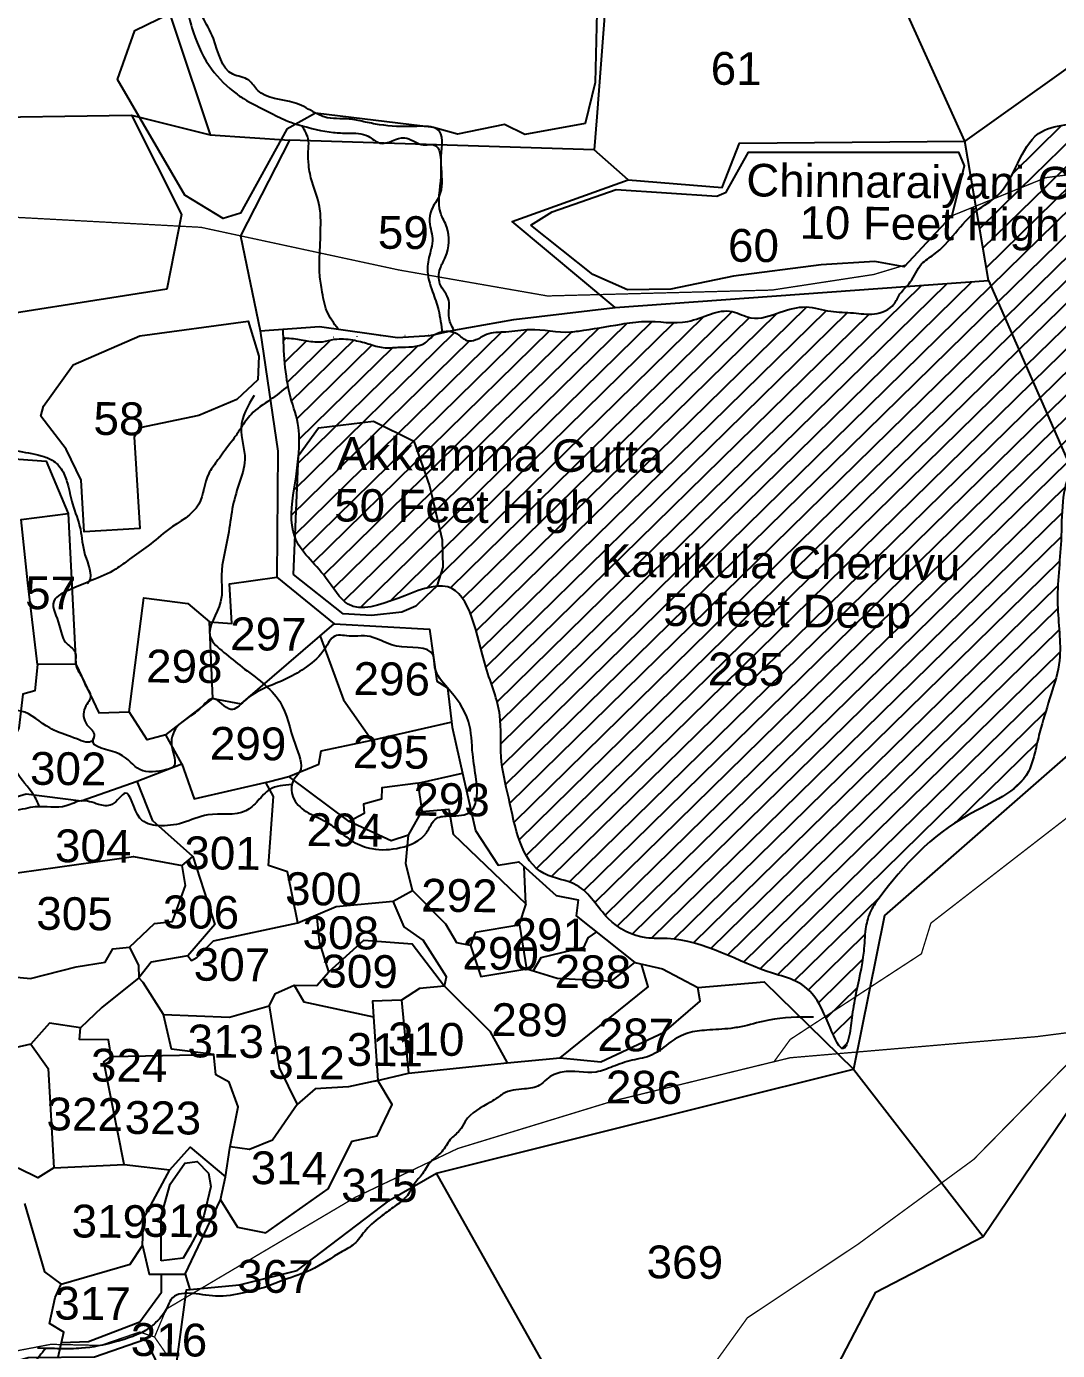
# Model space of a CAD drawing. Header units: feet. Extents: x 818823 to 828518, y 1577598 to 1585637.
# Drawn here: x 822561 to 823340, y 1581883 to 1582884 of the extents above; entities that cross this region are included whole.
import ezdxf
from ezdxf.enums import TextEntityAlignment as Align

# ---------------------------------------------------------------- set-up
doc = ezdxf.new("R2010")
doc.units = ezdxf.units.FT
doc.header["$LTSCALE"] = 15
doc.header["$MEASUREMENT"] = 0
doc.linetypes.add('HIDDEN2', pattern=[0.1875, 0.125, -0.0625])
for name, color, linetype in [('HILL', 17, 'Continuous'), ('PLOT', 7, 'Continuous'), ('PLOT NO', 7, 'Continuous'), ('ROADS', 6, 'HIDDEN2'), ('TANKS-STREAM', 4, 'Continuous'), ('TEXT', 1, 'Continuous')]:
    doc.layers.add(name, color=color, linetype=linetype)
doc.styles.get("Standard").update_dxf_attribs({"font": 'arial.ttf'})
doc.linetypes.add('DOTS', pattern='A,1e-06,-3,["●",Standard,S=3,R=0,X=-1.25,Y=-1.25],-3', length=6.000001)
pattern_1 = [(44.42830379117905, (-3796.692784984162, 30670.48230780075), (-8.625362439171669, 8.799230469165419), [])]

msp = doc.modelspace()

# ---------------------------------------------------------------- hatches: boundary and pattern name
at = {"layer": 'TANKS-STREAM', "lineweight": -2}
h = msp.add_hatch(dxfattribs=at)
h.set_pattern_fill('ANSI31', color=256, scale=98.57328938216479, angle=-0.5716962088209455)
h.set_pattern_definition(pattern_1)
edge = h.paths.add_edge_path()
edge.add_spline(control_points=[(823351.0180753886, 1582548.674030879), (823355.8284766765, 1582556.844474034), (823367.2043412018, 1582565.646392314), (823386.3605104807, 1582575.36796585), (823398.880636474, 1582594.084050091), (823419.3834642717, 1582613.205116032), (823421.9387959944, 1582638.269056539), (823434.2721194036, 1582654.108789005), (823445.2020051371, 1582663.473967349), (823452.1328782521, 1582674.737608348), (823454.5347639947, 1582685.257752851), (823460.3076586608, 1582693.089659937), (823461.8277066781, 1582703.687418696), (823464.2478566462, 1582712.568112469), (823467.3640631407, 1582724.32894194), (823482.0711550635, 1582736.371721315), (823496.4545221219, 1582742.584450391), (823506.3276796346, 1582745.975861832)], knot_values=[1060.780318961313, 1060.780318961313, 1060.780318961313, 1060.7803189614, 1089.789530060051, 1101.674853826383, 1125.350256686062, 1156.188288419428, 1183.69592040717, 1196.926328139133, 1215.893949463383, 1227.116912558572, 1236.142079044874, 1248.215047767875, 1255.557058553294, 1268.069270206988, 1276.328800560825, 1291.573749012707, 1322.751517500805, 1322.751517500805, 1322.751517500805, 1322.751517500805], degree=3, periodic=0)
edge.add_line((823506.3276796346, 1582745.975861832), (823522.5686967578, 1582780.986405947))
edge.add_spline(control_points=[(823522.5686967577, 1582780.986405947), (823519.9229880439, 1582781.74488609), (823508.8481214165, 1582785.762342815), (823517.2334897856, 1582809.630280261), (823508.6643681823, 1582828.861379347), (823508.4818866752, 1582843.604915112), (823522.3798334416, 1582860.042880427), (823512.942233163, 1582855.247031846), (823507.7646347594, 1582849.807763861), (823490.7055940214, 1582851.807388418), (823472.438990327, 1582843.836945219), (823450.1115126886, 1582835.494902808), (823426.5615087965, 1582819.557479365), (823396.159295728, 1582819.92303), (823363.1744280679, 1582809.165414856), (823314.7464189029, 1582811.738760069), (823307.1385945268, 1582760.398398178), (823284.1727556878, 1582748.420652386), (823279.1286399413, 1582744.510082508)], knot_values=[573.2059912021429, 573.2059912021614, 573.2059912021614, 573.2059912021614, 581.083726395823, 605.6021088261665, 629.3357546198841, 642.8821998460253, 656.9881116638111, 661.399471838622, 667.3167723442948, 680.6141452109877, 707.33806188452, 728.0113860356157, 752.5437751083376, 791.4779642029467, 815.4079794083505, 859.5404332861546, 916.4818519734627, 935.8485606216761, 935.8485606216761, 935.8485606216761, 935.8485606218067], degree=3, periodic=0)
edge.add_line((823279.1286399413, 1582744.510082508), (823287.9751394198, 1582691.835557627))
edge.add_line((823287.9751394198, 1582691.835557627), (823351.0180753886, 1582548.674030878))
h = msp.add_hatch(dxfattribs=at)
h.set_pattern_fill('ANSI31', color=256, scale=98.57328938216479, angle=-0.5716962088209455)
h.set_pattern_definition(pattern_1)
edge = h.paths.add_edge_path()
edge.add_spline(control_points=[(823226.1129149961, 1582687.360603499), (823224.3538662225, 1582685.51047558), (823220.4043846461, 1582681.604894826), (823216.4484345427, 1582670.855506782), (823201.8538049792, 1582664.956252509), (823185.6122766141, 1582667.809981338), (823168.227975939, 1582667.594113681), (823149.815486458, 1582673.779648235), (823129.864035818, 1582667.993619921), (823110.7089397307, 1582660.223898573), (823088.4051699813, 1582673.920861499), (823061.4569890203, 1582656.059578073), (823033.0130638957, 1582662.517448075), (823005.4654815701, 1582658.006102922), (822987.1357615235, 1582654.724661879), (822964.026248598, 1582651.73092507), (822945.4683943365, 1582656.718528017), (822924.5823174883, 1582652.53143747), (822909.8507679765, 1582653.098867816), (822901.6689205472, 1582646.785772343), (822892.6711161677, 1582645.299513839), (822887.7628342184, 1582651.503166812), (822882.7923303833, 1582653.131217897), (822880.7041579899, 1582653.391481706)], knot_values=[130.9425846768293, 130.9425846768293, 130.9425846768293, 130.9425846768293, 138.6243880558089, 147.6365218603427, 164.2700239887124, 180.2235656178116, 197.6018715650004, 216.5930783984261, 236.8901328930907, 259.4352020245751, 274.5581972936789, 309.0616195154633, 342.3088112078244, 359.9532060338752, 392.9755834614262, 398.7919025315999, 430.2660475129744, 448.5647198564814, 463.4115148101113, 472.4876013860314, 479.3473629627389, 488.1763587623863, 494.1893083333379, 494.1893083333379, 494.1893083333379, 494.1893083333379], degree=3, periodic=0)
edge.add_line((822880.7041579899, 1582653.391481707), (822869.5463146149, 1582650.918757376))
edge.add_spline(control_points=[(822869.5463146149, 1582650.918757376), (822866.7492958771, 1582649.09386654), (822860.3921594816, 1582640.599354171), (822844.692794199, 1582642.016547756), (822830.3944839711, 1582640.207298331), (822819.0526329817, 1582644.222626673), (822807.0511074654, 1582647.320451549), (822795.0620358585, 1582648.31362037), (822783.85664151, 1582644.712091002), (822772.7785345194, 1582646.018142717), (822762.901755043, 1582648.115474503), (822756.6552931273, 1582648.358755644), (822754.3343856202, 1582648.449148099)], knot_values=[0, 4.917382057101349e-10, 4.917382057101349e-10, 4.917382057101349e-10, 9.829443120708603, 30.42533233557286, 41.97898491296051, 53.69107607005496, 65.91352296896571, 79.74098888574592, 89.21181635270894, 100.9468968713888, 112.7997528807374, 119.8075229003491, 119.8075229003491, 119.8075229003491, 119.8075229003491], degree=3, periodic=0)
edge.add_spline(control_points=[(822754.8419390181, 1582655.135849261), (822755.4125755263, 1582637.750445981), (822756.2451560112, 1582612.38447783), (822766.6670910254, 1582585.278783098), (822767.5632848268, 1582561.600013585), (822763.1800291076, 1582535.116989713), (822757.7610526598, 1582494.683163083), (822785.902978618, 1582472.608364074), (822810.7628016747, 1582425.588505547), (822891.4953501404, 1582491.785363033), (822903.5111984594, 1582405.294822835), (822921.1383826992, 1582366.307303669), (822917.8445861978, 1582330.952022349), (822928.0950503233, 1582291.896398292), (822936.1505640182, 1582241.728120832), (822982.4545481707, 1582237.448474778), (822997.5230773601, 1582207.47883854), (823023.7298061454, 1582193.491722686), (823068.1279469262, 1582196.224495643), (823111.4075589111, 1582168.327979869), (823161.4320412305, 1582160.400743922), (823175.7772572379, 1582100.380995652), (823183.2921962243, 1582120.906215459), (823184.3179294984, 1582132.814161965), (823188.0446015097, 1582155.716041693), (823193.9905721407, 1582178.414128882), (823194.5248400513, 1582200.116647152), (823197.6531784226, 1582214.309923511), (823220.9567257249, 1582246.48082747), (823257.0560179586, 1582285.520981419), (823316.6205939939, 1582306.975937173), (823323.7751687901, 1582337.58143923), (823328.3596075483, 1582357.061145145), (823335.436744893, 1582378.654588938), (823344.8411080244, 1582409.428308532), (823337.7724052512, 1582448.991369417), (823343.6053087802, 1582488.949819148), (823343.101820945, 1582523.000599064), (823346.8430909866, 1582541.582840209), (823351.0180753886, 1582548.674030879)], knot_values=[1322.751517500717, 1322.751517500717, 1322.751517500717, 1322.751517500717, 1374.889367048954, 1398.82263358446, 1409.340516995891, 1445.88976888656, 1482.277552024885, 1521.199314343413, 1548.001319507027, 1624.938472443263, 1692.555884419146, 1730.916475385854, 1762.455116559292, 1794.557944221954, 1858.131997018456, 1884.598545654443, 1919.285318673716, 1951.611957808616, 1967.831140017034, 2052.193057522933, 2092.084737072611, 2132.886437654124, 2136.626338748832, 2152.599819976378, 2170.302373125571, 2206.144650969642, 2223.263793827303, 2235.896205418859, 2249.261816130098, 2341.878390249548, 2398.567374575462, 2417.811402335883, 2433.099060060214, 2459.553584719228, 2486.520027178829, 2529.064000799066, 2578.049012899138, 2607.639330067949, 2632.816648258743, 2632.816648258743, 2632.816648258743, 2632.816648258831], degree=3, periodic=0)
edge.add_line((823351.0180753885, 1582548.674030879), (823287.9751394198, 1582691.835557627))
edge.add_line((823287.9751394198, 1582691.835557627), (823226.1129149961, 1582687.360603499))

# ---------------------------------------------------------------- linework, layer by layer
at = {"layer": 'HILL', "lineweight": -2}
for points in [[(822992.0263659569, 1582894.451168527), (822990.6209673496, 1582841.51718764), (822983.2345656953, 1582810.519542448), (822937.6454798637, 1582802.265204689), (822922.0893795766, 1582809.682545294), (822886.7581248984, 1582802.409870685), (822868.4755469431, 1582807.453095339), (822779.3179313497, 1582818.397750501), (822757.7568193027, 1582806.238813471), (822722.701606249, 1582742.800199298), (822709.5017003098, 1582738.645665223), (822680.5010353938, 1582756.365782709), (822629.55809159, 1582843.795212679), (822642.8216704706, 1582880.719250195), (822687.4249273074, 1582902.541997475)], [(822942.1313163004, 1582733.740652498), (822958.2710421992, 1582743.775789035), (823006.6025399843, 1582760.50899027), (823082.8152901476, 1582755.670034443), (823089.8050411326, 1582758.696121898), (823106.5370467416, 1582788.692503721), (823265.5175764366, 1582788.736168477), (823269.610888113, 1582778.449426737), (823260.3835082029, 1582740.712349704), (823248.1306509979, 1582727.561514686), (823224.3750058057, 1582702.064884352), (823202.2275243619, 1582706.1305773), (823161.6427745005, 1582703.741207206), (823095.4259079247, 1582695.010027554), (823048.0073663482, 1582685.237287175), (823015.1353465825, 1582684.866705292), (822988.9081931039, 1582696.305757634), (822942.1313163004, 1582733.740652498)], [(822573.6783238316, 1582596.670442687), (822596.0772930306, 1582627.965883725), (822646.4296078724, 1582650.074795728), (822728.3834718596, 1582661.084056518), (822736.4032109719, 1582634.627610468), (822735.707527233, 1582616.791687738), (822719.7685882874, 1582601.952379922), (822691.1722125516, 1582589.825289331), (822646.5577397388, 1582580.425529999), (822642.3423480213, 1582573.504027587), (822646.4320612835, 1582504.22079329), (822604.493730863, 1582501.745219684), (822602.1914524346, 1582540.747781858), (822590.926489347, 1582564.389659036), (822571.6899081805, 1582589.254967747), (822573.6783238316, 1582596.670442687)], [(822762.7334012095, 1582469.486635815), (822766.5609738627, 1582559.443762686), (822781.5760961276, 1582580.331143767), (822823.0932064246, 1582585.359062989), (822853.7251704333, 1582570.293558429), (822865.4543891329, 1582536.474910369), (822875.1827599988, 1582495.835916077), (822875.4690622832, 1582475.16929725), (822870.9414649529, 1582460.725850048), (822862.936435974, 1582453.154597071), (822855.2271204382, 1582445.605609253), (822844.5924302418, 1582441.037777739), (822821.6656442019, 1582438.560571517), (822800.2531376522, 1582439.758227277), (822762.7334012095, 1582469.486635815)], [(822662.7161299214, 1581950.708704691), (822662.5863635992, 1581984.308852882), (822669.3516734076, 1582008.51332145), (822680.5179939332, 1582024.504556717), (822689.9874643958, 1582025.803569632), (822698.4248915747, 1582016.893889767), (822700.1845986458, 1582006.812158644), (822694.8461027831, 1581984.796365473), (822690.2241651266, 1581972.146145756), (822684.6937698747, 1581961.672663216), (822679.1773278188, 1581952.592543696), (822662.7161299214, 1581950.708704691)]]:
    msp.add_lwpolyline(points, dxfattribs=at)
at = {"layer": 'PLOT', "lineweight": -2}
for points in [[(823107.4350645092, 1583209.852290507), (822892.1496997329, 1583078.790870896), (822986.7054388729, 1582943.890549942), (822998.418801875, 1582898.508419109), (822992.084494751, 1582815.509587016), (822990.0726145541, 1582790.575057372), (822759.5829984656, 1582797.825184902)], [(823398.4467505211, 1583003.631731594), (823359.5550301621, 1582860.790489682), (823270.2821404627, 1582797.184607389)], [(822646.445344782, 1582961.065528705), (822699.8046661026, 1582801.989606982), (822759.5829984656, 1582797.825184902), (822722.7014547874, 1582725.495538912), (822737.3958258419, 1582653.86732286), (822750.9099575105, 1582562.699663187), (822750.0845867906, 1582467.452434626), (822793.5192113206, 1582432.207884567), (822865.3920241147, 1582428.311364107), (822871.1649062247, 1582388.821633943), (822879.1322440632, 1582383.813135718), (822882.5337891809, 1582354.069378273), (822890.8884310884, 1582317.171157636), (822900.1602052725, 1582275.964637418), (822917.4684210406, 1582249.765810919), (822932.924333028, 1582252.322077605), (822961.2062860467, 1582226.745110096), (822977.7930956413, 1582223.699687286), (822976.4847238979, 1582211.515389486), (823020.7723138172, 1582176.137550885), (823041.5986092961, 1582171.461167614), (823068.2945491008, 1582157.363548335), (823118.6013718111, 1582161.542904579), (823185.9816778814, 1582095.697937546), (823284.0194116229, 1581969.04311701)], [(823015.6060410782, 1582767.955020975), (823086.6687182104, 1582762.04367818), (823099.8482292892, 1582795.550872647), (823270.2821404627, 1582797.184607389), (823203.6023304529, 1582944.537121073), (823115.8940991963, 1582941.306281684), (823027.6355156617, 1582936.403855996), (822986.7054388729, 1582943.890549942)], [(822212.4083473649, 1582834.21342303), (822371.4471899176, 1582812.846795684), (822640.3454246222, 1582816.71765735), (822699.8046661026, 1582801.989606982)], [(822640.3454246222, 1582816.71765735), (822677.9548056643, 1582741.580800778), (822666.9596954954, 1582685.333744996), (822497.165826227, 1582658.552870819), (822407.8310334535, 1582646.006716537), (822330.1911823035, 1582655.326500801), (822235.7856658668, 1582679.5890822)], [(823005.9001622247, 1582671.430979623), (823287.9751394199, 1582691.835557627), (823270.2821404627, 1582797.184607389)], [(822737.3958258419, 1582653.86732286), (822782.3875970965, 1582657.138724868), (822841.3454737478, 1582648.770162031), (822866.0572754, 1582650.145540558), (822884.0267369028, 1582654.127808741), (822929.2619999863, 1582662.305127948), (823005.9001622247, 1582671.430979623), (822928.022287877, 1582736.281548411), (823015.6060410782, 1582767.955020975), (822990.0726145541, 1582790.575057372)], [(823287.9751394199, 1582691.835557627), (823361.0171171254, 1582525.967631517), (823371.904863658, 1582353.776721667), (823209.5604676411, 1582211.634771078), (823185.9816778814, 1582095.697937546)], [(822402.600112618, 1582566.864828078), (822412.1873924905, 1582560.112624098), (822479.9436062634, 1582572.717615448), (822482.6621504473, 1582562.065650841), (822575.7335344086, 1582555.309066223), (822592.4528628308, 1582515.63128692), (822598.0421590828, 1582401.809659945), (822569.1954108854, 1582401.516225333), (822561.7661592057, 1582463.145455798), (822556.834727479, 1582511.183493544), (822592.4528628308, 1582515.63128692)], [(822598.0421590828, 1582401.809659945), (822615.5369857603, 1582364.910692024), (822638.4315841746, 1582365.831852412), (822649.4843789719, 1582452.011380635), (822682.9121543212, 1582447.55493867), (822699.2802268356, 1582433.648939844), (822716.005366391, 1582432.565853582), (822714.2414989925, 1582462.588343565), (822750.0845867906, 1582467.452434626)], [(822666.1970232421, 1582348.379876393), (822701.8007103387, 1582375.74118868), (822699.2802268356, 1582433.648939844)], [(822701.8007103387, 1582375.74118868), (822723.0156122936, 1582371.752584243), (822793.5192113206, 1582432.207884567)], [(822782.8246262646, 1582423.037510851), (822800.4292865747, 1582374.873093638), (822821.9990629943, 1582344.355282605)], [(822569.1954108854, 1582401.516225333), (822567.1899261012, 1582381.492887273), (822558.1790973628, 1582379.161420775), (822555.1859007609, 1582353.327902254), (822551.8274542547, 1582347.278443556), (822549.2644115305, 1582332.701864708), (822494.2928166643, 1582305.978530859), (822471.112458797, 1582309.251316873), (822457.4313952749, 1582339.5518188), (822414.8791668648, 1582325.704386527), (822393.42530987, 1582345.542976039), (822347.9083579759, 1582354.393309515)], [(822511.1557922232, 1582288.747177305), (822560.7157440023, 1582303.692327262), (822602.0676328006, 1582298.436073909), (822644.543126674, 1582313.378909848), (822678.2240377682, 1582326.450583164), (822666.1970232421, 1582348.379876393), (822652.1369481779, 1582344.442074913), (822638.4315841746, 1582365.831852412)], [(822678.2240377682, 1582326.450583164), (822687.5463856638, 1582299.903010701), (822744.6135761455, 1582312.94274646), (822759.0777828877, 1582316.779078501), (822781.8413044191, 1582326.160377479), (822783.7272277864, 1582336.161706857), (822821.9990629943, 1582344.355282605), (822881.6738949475, 1582357.867095458)], [(822534.4274941004, 1582226.12947096), (822541.2171775502, 1582242.128046082), (822641.7261562233, 1582256.238324451), (822678.4110255123, 1582249.669177356), (822686.6997964692, 1582256.292599531), (822656.4272155984, 1582283.251365145), (822644.543126674, 1582313.378909848)], [(822766.0859342521, 1582206.297885803), (822794.8306538211, 1582218.592636432), (822837.986688844, 1582222.457669909), (822852.7580425496, 1582230.543839126), (822847.5820215624, 1582251.094608441), (822849.5743823767, 1582272.357852774), (822836.4143521932, 1582268.209652322), (822804.8353987918, 1582282.83445458), (822759.0777828877, 1582316.779078501)], [(822856.9563597654, 1582311.767364936), (822890.3975238191, 1582319.339246339)], [(822682.8734708732, 1582181.302195224), (822685.4941283207, 1582177.711309695), (822689.6187596177, 1582180.110874146), (822702.2198025282, 1582192.537771214), (822766.0859342521, 1582206.297885803), (822758.1598335041, 1582244.735841413), (822743.8886376164, 1582249.601896899), (822747.5392783922, 1582301.700312309), (822741.8860361275, 1582312.319509171)], [(822849.5743823767, 1582272.357852774), (822859.8821490001, 1582290.803055424), (822856.9563597654, 1582311.767364936), (822829.4489987396, 1582308.250383637), (822829.2802344895, 1582299.597781468), (822815.6307941687, 1582295.860209153), (822816.1389887179, 1582288.931592965), (822804.8353987918, 1582282.83445458)], [(822859.5993297859, 1582290.296965413), (822880.0015315309, 1582292.006407115), (822883.3520639061, 1582273.356275585), (822938.3571231888, 1582220.688281526), (822937.066080974, 1582248.576461008)], [(822686.6997964692, 1582256.292599531), (822703.1080723722, 1582204.938149794), (822682.8734708732, 1582181.302195224), (822655.2186825868, 1582176.486266126), (822645.7525206059, 1582164.53970461)], [(822638.815217034, 1582187.790326086), (822657.7391476259, 1582205.801980587), (822671.2833816553, 1582207.186556574), (822681.0970361538, 1582234.461708475), (822678.4110255123, 1582249.669177356)], [(823284.0194116229, 1581969.04311701), (823357.0728445649, 1582077.269839463), (823385.707012514, 1582075.300205782), (823589.747605501, 1582127.334280587), (823655.9232106484, 1582147.514982766), (823848.5636127138, 1582210.932478955), (823917.25468469, 1582215.755296105), (824178.7076673749, 1582235.199167301), (824479.5823451356, 1582171.559934889), (824624.185526146, 1581882.991474222), (824670.6966632394, 1581951.488110355)], [(822938.3571231888, 1582220.688281526), (822932.9789326756, 1582204.317141597), (822899.9306538524, 1582198.992805051), (822896.6285536294, 1582189.104643325), (822886.1845089089, 1582191.129091084), (822877.7550024597, 1582205.193651509), (822852.7580425496, 1582230.543839126)], [(822876.7592838515, 1582158.223592075), (822878.2740403457, 1582165.434658688), (822860.7126582619, 1582193.213470935), (822846.3033380338, 1582203.068219011), (822837.986688844, 1582222.457669909)], [(822763.1268156307, 1582159.028057482), (822780.2222377285, 1582158.826497816), (822789.4373846861, 1582169.103430712), (822782.3187556014, 1582191.718158897), (822780.4582940367, 1582212.445261117)], [(822896.6285536294, 1582189.104643325), (822904.2288210946, 1582165.720447779), (822938.9909599324, 1582171.432845832), (822933.6749760254, 1582204.429279632)], [(822525.7287236595, 1582196.583094898), (822526.9708866093, 1582167.620019593), (822563.8808551335, 1582164.008526338), (822598.3950954531, 1582172.878898863), (822620.2561180423, 1582176.55431168), (822626.0712831006, 1582186.489820498), (822638.815217034, 1582187.790326086), (822645.431069206, 1582173.837227767), (822645.7525206059, 1582164.53970461)], [(822789.4373846861, 1582169.103430712), (822815.8094768114, 1582193.184960725), (822852.3781722537, 1582190.269110982), (822876.7592838515, 1582158.223592075), (822857.8766838501, 1582156.569724245), (822844.3115985953, 1582147.635160984), (822822.3185485231, 1582147.004295881), (822823.1646123802, 1582135.188684284)], [(822991.7768716853, 1582199.299707005), (822985.3274935321, 1582194.840777657), (822981.9928800488, 1582187.469575185), (822949.7506410667, 1582179.794347582), (822943.8926996046, 1582169.954994663)], [(822938.9909599324, 1582171.432845832), (822962.0465997005, 1582164.481680234), (823003.1294696877, 1582162.051890397), (823020.7723138172, 1582176.137550885)], [(822964.2863399045, 1582104.095143782), (823030.8356078814, 1582157.838107085), (823025.8169639092, 1582175.004813797)], [(822559.4641084084, 1581994.040499784), (822574.3618989954, 1581942.273417835), (822587.1147338873, 1581933.020256294), (822639.1798056442, 1581948.266604812), (822648.6171027159, 1581962.255702422), (822649.3392447603, 1581982.403680354), (822669.1649972, 1582019.354175054), (822684.6415746548, 1582036.512243794), (822711.3348782453, 1582014.099939492), (822714.5598089038, 1582035.890568871), (822720.7654594848, 1582067.038409067), (822714.1524094144, 1582085.822603893), (822703.9373282855, 1582091.331989547), (822702.5644126957, 1582106.736354262), (822670.4054506663, 1582110.6621204), (822664.4920189276, 1582136.941392818), (822649.1558561054, 1582161.156970137), (822645.7525206059, 1582164.53970461), (822617.8640014898, 1582142.110245683), (822601.6079901443, 1582126.819253786), (822578.3367884035, 1582130.438483647), (822564.2495369785, 1582114.53657616), (822530.782232783, 1582106.87604492)], [(822664.4920189276, 1582136.941392818), (822714.340845825, 1582134.77403375), (822744.3473987037, 1582143.458445424), (822749.2069400605, 1582152.759679158), (822763.1268156307, 1582159.028057482), (822770.4446769528, 1582146.369245739), (822823.1646123802, 1582135.188684284), (822826.5631871714, 1582087.121149981)], [(822824.2351866653, 1582086.601900736), (822849.6888142675, 1582092.644261584), (822924.295601197, 1582100.433392517), (822964.2863399045, 1582104.095143782), (822994.9094638835, 1582100.996192016), (823043.0266870433, 1582123.544180917), (823070.0835255821, 1582147.049963238), (823068.2945491008, 1582157.363548335)], [(822876.7592838515, 1582158.223592075), (822910.9927008037, 1582124.249695445), (822924.295601197, 1582100.433392517)], [(822744.3473987037, 1582143.458445424), (822751.8473650459, 1582096.616520261), (822765.4679842951, 1582068.938982585)], [(822844.3115985953, 1582147.635160984), (822849.6888142675, 1582092.644261584)], [(822581.5725049024, 1582020.966975503), (822634.6941131317, 1582023.40437372), (822619.3162485282, 1582101.089222582), (822624.9361622994, 1582105.072995014), (822622.87889972, 1582117.697929667), (822600.883507497, 1582117.91740656), (822601.6079901443, 1582126.819253786)], [(822564.2495369785, 1582114.53657616), (822577.1491272285, 1582096.119392574), (822581.5725049024, 1582020.966975503), (822569.5383975387, 1582013.308683421), (822554.5554264986, 1582020.697021764)], [(822624.9361622994, 1582105.072995014), (822702.5644126957, 1582106.736354262)], [(822434.3377689001, 1581866.947072204), (822471.4597112145, 1581857.032351197), (822495.8870233299, 1581858.773702639), (822562.1322746704, 1581877.568651787), (822612.3844622727, 1581878.057731165), (822650.8455354326, 1581891.56540069), (822663.241412485, 1581865.440022977), (822673.7932360484, 1581868.896560812), (822681.7461998027, 1581928.706568241), (822721.7923635732, 1581932.427537444), (822765.5645131405, 1581943.399606761), (822835.7712564081, 1581996.687677731), (822870.6793250745, 1582016.919769837), (823185.9816778814, 1582095.697937546)], [(822707.6363234054, 1581996.787116347), (822720.3646031147, 1581976.217559803), (822741.7489492535, 1581971.954150458), (822788.7939749915, 1582005.041548171), (822806.9927074225, 1582041.031291205), (822825.9505952417, 1582045.084990919), (822837.1912535094, 1582068.886748807), (822826.5631871714, 1582087.121149981), (822804.3954233209, 1582082.176737548), (822779.073436704, 1582080.763964609), (822765.4679842951, 1582068.938982585), (822746.7097238596, 1582041.873788154), (822729.362681157, 1582034.779690287), (822714.7162031223, 1582036.947313591)], [(822634.6941131317, 1582023.40437372), (822669.1649972, 1582019.354175054)], [(822680.7209860871, 1581940.594354696), (822707.6363234054, 1581996.787116347), (822711.3348782453, 1582014.099939492)], [(822961.6586042825, 1581855.206328932), (822870.6793250745, 1582016.919769837)], [(823121.0390076181, 1581234.111380003), (823112.378200579, 1581256.322517907), (823114.1073694832, 1581473.822934456), (823109.9006265604, 1581642.300276448), (823097.9328671347, 1581725.191312182), (823202.9589895761, 1581926.891603359), (823284.0194116229, 1581969.04311701)], [(822648.6171027159, 1581962.255702422), (822653.6467890331, 1581940.515481834), (822680.7209860871, 1581940.594354696), (822684.371908435, 1581928.950541198)], [(822584.81751672, 1581877.789435888), (822589.0812378059, 1581896.7388419), (822578.2904327085, 1581903.354281992), (822582.4751990727, 1581922.981106054), (822587.1147338873, 1581933.020256294)], [(822587.3420270548, 1581889.009206213), (822607.723504687, 1581889.708100354), (822646.445236055, 1581904.521731802), (822662.9602724202, 1581927.080385136), (822662.9210544332, 1581940.54249973)]]:
    msp.add_lwpolyline(points, dxfattribs=at)
at = {"layer": 'ROADS', "linetype": 'DOTS', "lineweight": -2, "ltscale": 0.15, "const_width": 1}
for points in [[(821937.6017585667, 1582776.956024027), (822005.423801731, 1582742.123510859), (822220.7720571319, 1582742.313760839), (822440.532376333, 1582744.518915611), (822527.6490665111, 1582740.916350471), (822692.7237664171, 1582732.006469941), (822842.5389310782, 1582699.714769334), (822954.6508083502, 1582680.118565143), (823064.3012682272, 1582682.993041709), (823124.4433664548, 1582684.569661198), (823201.3344482847, 1582696.332815013), (823225.9179532994, 1582703.720910174), (823260.3835082029, 1582740.712349704), (823331.4209916133, 1582769.561552992), (823479.5074011196, 1582788.347181992), (823501.6251379712, 1582794.880917869), (823563.9774751816, 1582796.608105765), (823660.7824096926, 1582783.678892088), (823781.0338204723, 1582808.48399047), (823805.676492763, 1582810.515344544), (823907.3186181914, 1582864.50835732), (823920.2111152678, 1582900.450536316)], [(823125.9517310435, 1582101.214549834), (823138.1959950046, 1582118.046396786), (823198.5386840389, 1582157.440696499), (823237.3796104569, 1582182.797721865), (823244.5429314044, 1582205.972505622), (823402.7786296342, 1582328.498098131), (823493.9071934143, 1582383.352244036), (823519.8111626653, 1582398.944941318), (823555.9851383208, 1582419.424863118)], [(822657.6424044545, 1581893.065898348), (822666.5230686095, 1581914.211572348), (822718.778083486, 1581945.108188306), (822793.0928013496, 1581989.047957594), (822809.468819275, 1581998.730540939), (822886.8620891606, 1582035.566911074), (823004.6897242807, 1582071.618657662), (823138.1468058868, 1582104.19094887), (823324.5556862694, 1582120.155983585), (823419.8387753452, 1582132.460456294), (823500.7246865589, 1582150.3745286), (823602.8835456616, 1582144.278687127), (823626.9449232091, 1582150.243176316), (823679.5360792095, 1582163.279810682)]]:
    msp.add_lwpolyline(points, dxfattribs=at)
at = {"layer": 'ROADS', "lineweight": -2, "ltscale": 10, "const_width": 1}
for points in [[(823031.2004892469, 1581804.147840948), (823105.805761709, 1581907.598623618), (823189.7387546338, 1581963.45205662), (823276.8823834434, 1582027.320210007), (823378.2481760884, 1582130.535204872)], [(822549.4450662128, 1581881.849840115), (822579.1659072426, 1581887.528535707), (822616.9655704906, 1581886.730422316), (822646.4422776346, 1581896.864069501), (822657.6424044545, 1581893.065898348), (822666.232325614, 1581880.674030286)]]:
    msp.add_lwpolyline(points, dxfattribs=at)
at = {"layer": 'TANKS-STREAM', "lineweight": -2}
for points in [[(822468.8071083311, 1582737.023581485), (822459.6667490574, 1582752.987031962), (822454.6631949759, 1582763.236010475), (822453.1497919814, 1582774.377381162), (822454.2445504075, 1582791.055823046), (822453.913774526, 1582814.033924121), (822451.1322143625, 1582836.324246559), (822427.6177670618, 1582857.291487699), (822431.235326581, 1582880.499931869), (822447.8675046864, 1582925.210812821), (822458.0849861621, 1582938.733147813), (822479.5992048032, 1582960.223335033), (822488.0498910798, 1582969.829223292), (822504.7612110033, 1582980.324940542), (822516.1647451905, 1582993.83544073), (822525.777379824, 1583006.179075296), (822537.7976307358, 1583022.052854751), (822584.3910635427, 1583055.352438647), (822608.2621121256, 1583111.818353074), (822607.9586838526, 1583140.847022375), (822630.7894424038, 1583170.237200177), (822656.5321413119, 1583194.267087719), (822676.8666810584, 1583211.242621135), (822697.203100672, 1583230.148525875)], [(822884.0267369028, 1582654.127808741), (822880.0890565531, 1582664.974161006), (822880.204994335, 1582676.593138071), (822873.4245102656, 1582689.370318545), (822873.5368250519, 1582700.626208592), (822877.6263592528, 1582709.663615935), (822878.5879696119, 1582732.082356913), (822873.9669969835, 1582742.659211591), (822874.2423490715, 1582770.254267688), (822874.3945173863, 1582785.50417268), (822871.3291568977, 1582806.233126973), (822864.803522863, 1582808.113896135), (822853.1701408216, 1582808.229977654), (822827.7330954863, 1582809.573165949), (822815.7579599497, 1582811.871435109), (822804.8698263168, 1582813.795734653), (822785.9801535663, 1582815.436733637), (822777.2950080907, 1582819.517828595), (822763.182099279, 1582826.194964912), (822735.6435115859, 1582835.547986782), (822728.8123046169, 1582843.241852763), (822716.8589074382, 1582847.718682528), (822702.1346801245, 1582874.666124046), (822685.3706753573, 1582907.151901619), (822679.7460310699, 1582926.453862069), (822673.3943035158, 1582945.763077583), (822667.3916256124, 1582963.616317488), (822668.2708771937, 1582978.858967417), (822668.4121763292, 1582993.019592107), (822662.462266648, 1583016.136176834), (822662.589073609, 1583028.844434202), (822674.0400169017, 1583046.886620348), (822682.1574938012, 1583058.788897974), (822703.7767336438, 1583075.640232923), (822712.2649981678, 1583088.265057055), (822731.0517327131, 1583106.812400842), (822739.2018169577, 1583121.982500132), (822745.9267190192, 1583140.071844193), (822757.7013504164, 1583154.11638786), (822766.5422873946, 1583165.648304159), (822771.3733972289, 1583176.130843006), (822772.2490258142, 1583191.010405915), (822780.1104493771, 1583211.109038674), (822786.5151368456, 1583225.729810935)], [(822481.9150382607, 1582735.500493294), (822486.9122113583, 1582747.022447001), (822495.2366301436, 1582771.516376367), (822499.1286260913, 1582793.486785133), (822500.391337123, 1582809.614295341), (822510.4568250787, 1582824.553513213), (822516.8059917634, 1582835.127972533), (822520.9737158435, 1582847.925109929), (822539.3160439545, 1582882.590053016), (822552.9989864683, 1582891.990858905), (822588.6454491961, 1582914.657603664), (822599.4856465317, 1582933.624113914), (822622.1433308092, 1582959.07547696), (822630.8130155479, 1582981.365030949), (822636.8827942349, 1583000.745979666), (822657.7457145301, 1583027.816384607), (822658.9938358811, 1583042.476766423), (822672.7463162157, 1583058.846468305), (822690.5933229447, 1583080.677629616), (822700.6551012557, 1583095.25006601), (822722.9374482352, 1583114.044682751), (822735.3893323928, 1583147.301128555), (822741.3859132018, 1583159.34638006), (822751.3708835498, 1583166.216336771), (822760.2943870104, 1583177.131927049), (822763.3494057077, 1583188.839711887), (822764.524279401, 1583196.164396987), (822769.1214469078, 1583215.193202139)], [(822652.912899153, 1583018.483020375), (822646.4238063543, 1582994.972015555), (822658.1379871011, 1582955.059404538), (822662.4802220152, 1582936.475431071), (822666.8811605643, 1582923.769590967), (822671.3001466899, 1582912.872431122), (822681.1066792721, 1582897.399400292), (822685.9422676316, 1582882.880382021), (822698.8202846596, 1582854.446769686), (822717.187954882, 1582834.818396627), (822724.8301628341, 1582829.315617002), (822744.1980760132, 1582819.173703018), (822757.2639251912, 1582812.712374436), (822766.739580568, 1582809.452337034), (822792.9434686535, 1582803.764343168), (822803.8043863465, 1582803.203754453), (822819.1744277196, 1582800.789331198), (822828.0902116151, 1582795.670267728), (822846.7816253135, 1582799.609427788), (822859.3168284316, 1582794.688024111), (822865.2564779463, 1582794.50119046), (822868.5592407103, 1582794.397300959), (822874.3079056377, 1582776.810108099), (822872.8329331288, 1582755.715968999), (822867.0655680447, 1582745.141699163), (822865.617139787, 1582736.111927307), (822867.7651576777, 1582721.673539586), (822866.3302649105, 1582714.000258679), (822863.9357858208, 1582700.910029536), (822867.8343471361, 1582683.234894107), (822872.2262620893, 1582669.624733119), (822875.0420061513, 1582652.13667465)], [(822754.3343856202, 1582648.4491481), (822761.2753022285, 1582648.033068056), (822772.8897396065, 1582646.183049278), (822784.5163381738, 1582645.546803331), (822793.7366123068, 1582647.36231831), (822807.448224267, 1582646.878678154), (822819.2259126185, 1582643.986585423), (822830.4828048631, 1582641.099670113), (822841.9444224748, 1582641.332123922), (822862.1176297145, 1582644.599062704), (822869.5463146153, 1582650.918757377), (822886.5548930849, 1582651.382915018), (822893.7979888777, 1582646.455102917), (822900.5756548969, 1582647.081135314), (822908.6031480485, 1582651.162910644), (822923.2070420078, 1582653.098116887), (822941.2813446834, 1582654.82530285), (822972.4544375966, 1582652.943389513), (822978.1904122265, 1582653.579816232), (823010.5369665566, 1582658.806214012), (823027.9203018405, 1582660.887116073), (823060.9094282809, 1582660.904761676), (823094.3201166735, 1582668.374899604), (823108.5452893757, 1582663.598617852), (823130.5144439328, 1582667.81484827), (823150.2605553803, 1582671.776034736), (823168.8246657901, 1582668.541443099), (823186.0204762928, 1582667.260991744), (823201.8341577857, 1582666.548764797), (823216.61791069, 1582673.886046543), (823221.1358095991, 1582681.602990356), (823228.9979536975, 1582690.672656604), (823237.5250747849, 1582704.277835443), (823246.7555184071, 1582711.393322919), (823279.1286399413, 1582744.510082508), (823294.6612280684, 1582755.824154423), (823325.9569105417, 1582802.864219446), (823368.7366395867, 1582812.215712069), (823391.8944122834, 1582817.460527067), (823429.9478631292, 1582824.121253974), (823451.5979023619, 1582835.248130879), (823470.4756487943, 1582843.273598559), (823496.0024392676, 1582850.450447181), (823509.1046190086, 1582852.005681164), (823513.8387021931, 1582855.478641819), (823517.7739907282, 1582857.395065951), (823511.3838797412, 1582844.942501864), (823509.2932577983, 1582831.664782561), (823513.761972632, 1582808.543230779), (823515.4779070327, 1582784.275747494), (823522.5686967577, 1582780.986405947), (823552.2668481302, 1582781.952983526), (823564.8169232667, 1582783.783427381), (823569.829402477, 1582775.910721602), (823558.7402806717, 1582763.505045712), (823543.0107849024, 1582757.012709442), (823477.9905906864, 1582732.430243691), (823467.289177386, 1582721.739389751), (823464.6172387879, 1582713.991766366), (823461.6860140045, 1582701.927668129), (823460.1015068915, 1582694.817049478), (823454.8050314669, 1582684.072282626), (823451.884176245, 1582675.606901567), (823446.2579484023, 1582665.996867385), (823433.332448134, 1582652.316999439), (823425.6222111469, 1582641.692069047), (823416.7235589271, 1582615.889297091), (823398.1614975876, 1582591.563826213), (823382.4332414201, 1582574.114500054), (823372.3484349508, 1582568.001136749), (823351.0180753886, 1582548.674030879), (823344.2501082881, 1582524.626376122), (823342.9204732277, 1582495.295857869), (823340.2886273254, 1582446.762368012), (823341.6652561231, 1582404.571067909), (823335.3184578489, 1582378.577563309), (823327.6759961782, 1582353.465561239), (823324.0505135645, 1582338.736191225), (823318.2164351948, 1582320.554621027), (823272.5825960574, 1582287.668460949), (823205.4296313379, 1582224.933575611), (823198.3605508897, 1582213.712824381), (823195.1958426823, 1582201.584559355), (823193.7225278714, 1582184.66230822), (823187.2509087932, 1582149.69201301), (823184.4689815938, 1582132.348561489), (823181.7043363104, 1582116.742047023), (823180.3653432914, 1582113.28116967), (823158.5298625808, 1582147.372917085), (823124.8211453166, 1582168.120463768), (823045.2968297139, 1582194.250210034), (823029.2145324842, 1582194.844961594), (823000.6624714547, 1582209.461112567), (822976.9968930441, 1582234.45125791), (822952.3014421491, 1582243.383282062), (822925.4017111765, 1582300.44085334), (822919.6268628844, 1582331.766659254), (822918.6345062703, 1582363.04476322), (822908.1291121823, 1582399.629138986), (822879.2836964987, 1582460.204344259), (822804.0821046091, 1582447.069940029), (822786.9073002139, 1582467.374259931), (822763.5810701146, 1582498.153552581), (822763.2462307393, 1582534.257345633), (822767.0815917248, 1582570.319527124), (822766.4904663555, 1582580.739017457), (822760.4637701039, 1582603.709055895), (822754.8419390181, 1582655.135849261)], [(822796.4515376777, 1582655.142469623), (822788.0013594152, 1582668.656314407), (822784.0892626093, 1582684.974958886), (822782.4047061545, 1582697.653674835), (822782.5445737202, 1582711.670831367), (822783.2357167527, 1582734.115828833), (822782.465628255, 1582747.689850105), (822776.7652021977, 1582766.287376027), (822774.1752017664, 1582778.975146025), (822773.8262273965, 1582789.379478936), (822774.0775484289, 1582797.369254012), (822769.1482712058, 1582808.739512241)], [(822758.5603311483, 1582611.945351607), (822745.1272646917, 1582601.710276952), (822730.6332000743, 1582590.595966023), (822723.0807035094, 1582580.52210482), (822717.9226955969, 1582572.792494208), (822713.1168909075, 1582566.412607834), (822704.5314623682, 1582554.657500447), (822698.685925174, 1582545.919826055), (822691.0928182798, 1582522.750474479), (822668.1584217099, 1582503.509898803), (822652.8742364536, 1582491.223607352), (822638.6944442572, 1582481.089560785), (822628.3317137012, 1582473.621517084), (822610.378126782, 1582465.147584888), (822595.2475109568, 1582458.720473433), (822581.5203547896, 1582449.211011795), (822585.6737767422, 1582431.322603675), (822590.4171663994, 1582418.295644988), (822597.5994327555, 1582410.825433775), (822598.0421590828, 1582401.809659945), (822602.3758198626, 1582392.669380191), (822606.7895724216, 1582383.360175985), (822609.3363700382, 1582377.988633569), (822605.0862181844, 1582368.934891149), (822606.580980294, 1582355.940348282), (822611.9251796118, 1582348.856401769), (822610.793757197, 1582344.000335893), (822598.8930473932, 1582345.200717323), (822581.63195068, 1582351.862767769), (822578.3995606956, 1582353.517479835), (822556.6824990618, 1582366.244661515), (822531.987498845, 1582369.123467161), (822526.0803112059, 1582374.049766487), (822505.0831911372, 1582386.157277541), (822494.8499622741, 1582391.667550049), (822465.8230534411, 1582413.049070128), (822456.7158513848, 1582422.874675005), (822449.8445143905, 1582439.708570899)], [(822733.0759933413, 1582604.985715965), (822723.1001607646, 1582580.55201715), (822725.899966868, 1582556.369368617), (822721.4133570917, 1582537.798161432), (822716.4488615588, 1582519.23172274), (822713.3815716068, 1582499.2143387), (822708.2912059319, 1582468.926611578), (822707.6132951739, 1582448.885404813), (822699.7673216561, 1582422.458005396), (822710.0995597, 1582410.673961424), (822723.8484102803, 1582399.558102807), (822752.2637334387, 1582373.498594656), (822763.9296917444, 1582341.158379621), (822767.241384961, 1582320.143460927), (822762.7336630141, 1582314.067016836), (822761.6419609496, 1582303.471923625), (822770.6025285445, 1582291.44918053), (822785.3404384858, 1582283.664794128), (822794.8360419197, 1582277.36471229), (822807.643408652, 1582267.69026253), (822821.9272952637, 1582262.297084414), (822843.4411814827, 1582263.037075599), (822863.148349448, 1582274.296412098), (822870.9039096929, 1582285.197673742), (822880.9020456672, 1582286.993858301), (822896.870111476, 1582290.586792127), (822901.1671780086, 1582300.647682996), (822900.8274546523, 1582314.493731536), (822898.1506899139, 1582333.61374884), (822895.0531895021, 1582358.465964387), (822879.1322440632, 1582383.813135718), (822869.6411161413, 1582399.245207138), (822868.2784651697, 1582408.566499025), (822840.6595472882, 1582415.334000051), (822833.0373371728, 1582417.796734743), (822816.3641213389, 1582423.213754332), (822806.3239570844, 1582422.836606496), (822793.8992260983, 1582422.960584342), (822786.3505427059, 1582413.390990695), (822772.6393382075, 1582399.783409614), (822757.7347407005, 1582390.862810218), (822725.3825089067, 1582373.782146528), (822715.4436148378, 1582367.418160021), (822701.8007103387, 1582375.74118868), (822692.6178766132, 1582368.684212233), (822683.9988667904, 1582362.060532537), (822676.1987555968, 1582356.066173647), (822670.4886378051, 1582340.554819396), (822671.6302656532, 1582323.891518334), (822666.8344219085, 1582322.030235469), (822646.6124287392, 1582322.025955584), (822630.9946634622, 1582333.892856457), (822611.2482247165, 1582344.678670924), (822612.0035063741, 1582346.493019637)], [(822394.6633667717, 1582542.843058596), (822398.5662772933, 1582553.257410275), (822404.7965192326, 1582559.517451118), (822407.5272313241, 1582563.394718622), (822415.7857150307, 1582567.436944083), (822429.3185754562, 1582571.316491895), (822442.8542967176, 1582575.482745087), (822457.2426748237, 1582578.780249928), (822469.8999901814, 1582581.234749089), (822480.8176597069, 1582581.986068693), (822488.5459289205, 1582579.614908976), (822499.0592156237, 1582568.613306546), (822507.9530206248, 1582567.951055036), (822524.8907852219, 1582567.782044731), (822552.9818003717, 1582563.200407716), (822571.8919805799, 1582559.283905532), (822580.1858761217, 1582556.046823052), (822587.8597856141, 1582548.227876214), (822591.7816286691, 1582538.439057961), (822595.6463005628, 1582522.91570822), (822601.5758586188, 1582503.716753301), (822605.0551718677, 1582484.428982206), (822607.9178966364, 1582464.124451761), (822606.671364476, 1582462.409365709)], [(822570.7923846978, 1582294.007042353), (822566.2075257532, 1582302.994264923), (822553.1643955783, 1582320.729232894), (822550.4279354009, 1582327.405597282)], [(822761.4550535372, 1582310.739287216), (822744.7126572601, 1582307.00991074), (822735.7833299524, 1582298.383048484), (822726.6274996548, 1582290.837081285), (822697.9216637835, 1582287.782175722), (822678.7447691665, 1582281.76821627), (822660.4339873092, 1582279.683198299), (822646.6201764384, 1582285.418919377), (822635.477186121, 1582304.157251819), (822625.3560593291, 1582295.666253189), (822615.3207073449, 1582295.766389065), (822602.0676328006, 1582298.436073909), (822590.9347938768, 1582294.577724135), (822567.5093646324, 1582293.856806923), (822559.8491041774, 1582292.501248203), (822541.1738577993, 1582288.868922554), (822524.4243923317, 1582286.649395299), (822511.1557922232, 1582288.747177305), (822502.7243044437, 1582297.362854082), (822508.3719373653, 1582306.380211148), (822513.5205013213, 1582315.325682556)], [(823155.8934054441, 1582134.968775623), (823122.0683257302, 1582132.689176934), (823103.4187753994, 1582128.164482453), (823093.1822045719, 1582126.434650799), (823075.0879700675, 1582125.044938882), (823060.9160644852, 1582122.830967446), (823048.0098230103, 1582116.155275567), (823033.7621436398, 1582106.352445293), (823018.7859373457, 1582102.314524066), (823004.0638883641, 1582097.488926235), (822991.4457494069, 1582093.427456229), (822965.7663864918, 1582093.421998665), (822954.1832051503, 1582088.041653203), (822948.6340465734, 1582083.386238921), (822937.3390177216, 1582080.620134081), (822921.0553683252, 1582076.856953198), (822917.3611350792, 1582074.27671876), (822911.5604301972, 1582070.670649297), (822892.4180860007, 1582056.060120472), (822888.1864121697, 1582049.172672753), (822881.1797154871, 1582042.312915078), (822874.8437529532, 1582033.13658013), (822866.676212195, 1582025.826413427), (822860.1066681445, 1582016.421413081), (822854.015760382, 1582008.628552039), (822847.9064156103, 1581998.987982781), (822839.2786757656, 1581991.913404234), (822829.7259283037, 1581984.848055703), (822817.5328283084, 1581974.17845686), (822809.8046951246, 1581964.554021132), (822799.5605215619, 1581957.726568013), (822775.5987117585, 1581943.644328777), (822756.3310797869, 1581936.444941496), (822740.777306041, 1581930.594415319), (822725.2419696887, 1581926.591635846), (822703.7079115824, 1581924.034632632), (822670.0231249724, 1581921.271048038), (822666.954649335, 1581915.06494351), (822660.6209913313, 1581906.119562466), (822653.6212086235, 1581899.952704995), (822627.843953459, 1581889.353426803), (822602.3555914159, 1581884.52599639), (822586.3946256584, 1581884.223286845), (822569.0530624499, 1581884.627322525)], [(822575.1812775653, 1581884.144810288), (822566.910355257, 1581872.820399366), (822561.5565302823, 1581859.51138153), (822553.2954129773, 1581849.16461275), (822548.9919459175, 1581843.015213715), (822539.7259452306, 1581830.071152532), (822535.7032104463, 1581819.356172106), (822534.6528527235, 1581812.19657255), (822530.6236145206, 1581800.829836779), (822530.8491170397, 1581790.724286352), (822530.4155034042, 1581779.973492554), (822530.2222338974, 1581761.472672068), (822527.5176816421, 1581752.04817888), (822524.8131295785, 1581742.623704937), (822524.3892711666, 1581732.850553778), (822523.6456595851, 1581723.732413454), (822523.4993314234, 1581709.067793113), (822517.4994471027, 1581696.417061342), (822501.0714629517, 1581685.174044131), (822489.240734753, 1581676.818354757), (822480.669569722, 1581668.104239947), (822474.7574822216, 1581664.252272684), (822460.0357203346, 1581660.48823035), (822449.5784044213, 1581658.96299725), (822439.104830058, 1581655.808385412), (822427.839154423, 1581649.867109045)]]:
    msp.add_spline(points, degree=3, dxfattribs=at)

# ---------------------------------------------------------------- texts
at = {"layer": 'PLOT NO', "lineweight": -2}
for s, p in [('61', (823097.3892638142, 1582852.057577047)), ('59', (822845.7433491842, 1582728.081347726)), ('60', (823110.4454423353, 1582718.25328128)), ('58', (822630.7969842794, 1582587.345544589)), ('57', (822579.1130380506, 1582455.624610963)), ('297', (822743.7058037946, 1582424.49560062)), ('298', (822680.1741839681, 1582400.108837802)), ('296', (822836.9819587864, 1582390.642887814)), ('285', (823104.8790877003, 1582397.968172111)), ('299', (822728.3759117288, 1582341.685209794)), ('295', (822836.4301243324, 1582335.33950217)), ('302', (822592.4194079796, 1582322.740667752)), ('293', (822882.218478851, 1582299.326873374)), ('294', (822801.5611233155, 1582276.42789779)), ('304', (822611.3068718589, 1582264.209912896)), ('301', (822709.0909176726, 1582258.91428421)), ('300', (822785.2938925717, 1582231.816343165)), ('292', (822888.0876750546, 1582226.839988557)), ('305', (822597.1672134866, 1582213.139453549)), ('306', (822692.7476570669, 1582214.261954351)), ('308', (822798.4242354025, 1582198.699471266)), ('291', (822956.3541182881, 1582197.187476609)), ('290', (822919.2951058317, 1582183.07159898)), ('307', (822716.2164433349, 1582174.64887966)), ('309', (822812.6592246417, 1582169.541411734)), ('288', (822989.0375834373, 1582169.206904776)), ('289', (822941.2082209483, 1582132.811559997)), ('287', (823021.5239646881, 1582121.475107289)), ('313', (822711.487598569, 1582116.664009576)), ('311', (822831.7817225724, 1582110.282257759)), ('310', (822862.9883402005, 1582118.261151095)), ('312', (822772.5428537197, 1582100.510484245)), ('324', (822638.4827498997, 1582098.444747355)), ('286', (823027.7216337351, 1582081.906899821)), ('322', (822604.9117097926, 1582061.473409356)), ('323', (822664.0264563859, 1582058.810968462)), ('314', (822759.2972014333, 1582020.848574131)), ('315', (822827.6457452474, 1582007.731137323)), ('319', (822623.8573728757, 1581980.520858739)), ('318', (822677.8158370432, 1581981.018732076)), ('369', (823058.548040272, 1581949.666188222)), ('367', (822748.9911404744, 1581938.891848987)), ('317', (822610.7874399638, 1581918.474067659)), ('316', (822668.6166314603, 1581890.953567805))]:
    msp.add_text(s, height=24.80595313494723, rotation=359.4283037910465, dxfattribs=at).set_placement(p, align=Align.MIDDLE_CENTER)
at = {"layer": 'TEXT', "color": 7, "lineweight": -2}
for s, p in [('Chinnaraiyani Gutta', (823104.9353246395, 1582755.429066542)), ('10 Feet High', (823145.2051297022, 1582723.406617796)), ('Akkamma Gutta', (822795.3615304251, 1582548.853173716)), ('50 Feet High', (822793.4671368777, 1582509.673731901)), ('Kanikula Cheruvu', (822994.990338322, 1582467.910439134)), ('50feet Deep', (823042.1105557972, 1582430.707579637))]:
    msp.add_text(s, height=24.6433223455412, rotation=359.4283037910465, dxfattribs=at).set_placement(p)

doc.saveas('drawing.dxf')
